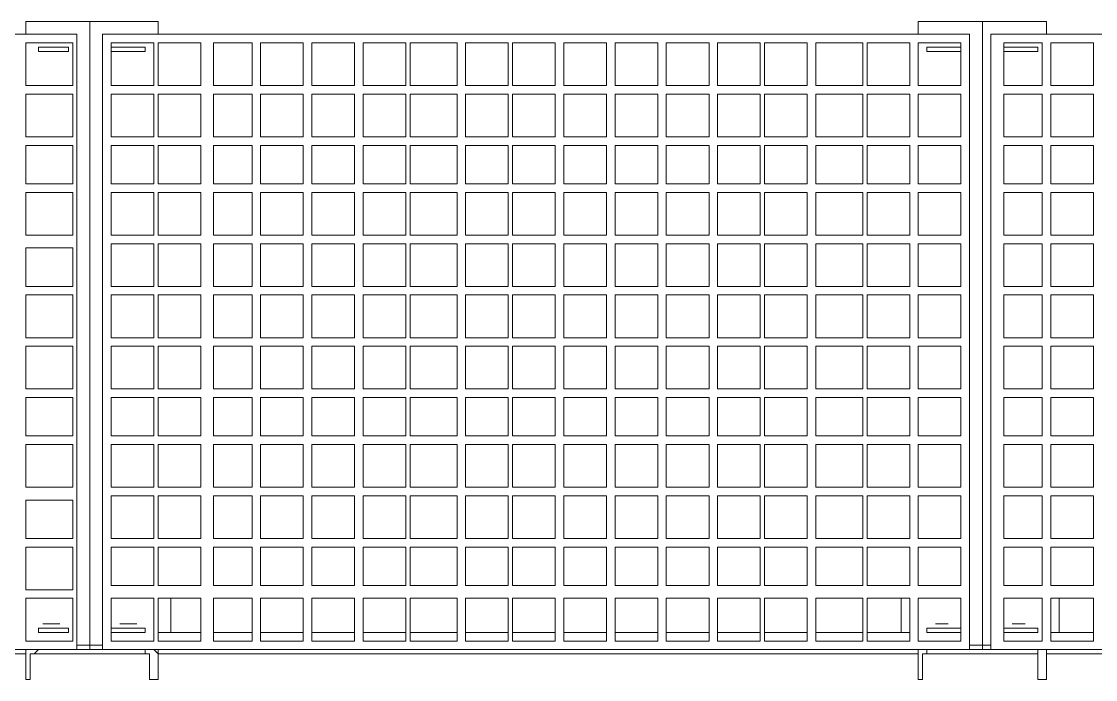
# Model space of a CAD drawing. Header units: metres. Extents: x -13316 to 152404, y -3899 to 30226.
# Drawn here: x 4377.5 to 4458.5, y 1001.9 to 1051.5 of the extents above; entities that cross this region are included whole.
import ezdxf

# ---------------------------------------------------------------- set-up
doc = ezdxf.new("R2010")
doc.units = ezdxf.units.M
doc.header["$LTSCALE"] = 100
doc.header["$MEASUREMENT"] = 0
doc.layers.get('0').update_dxf_attribs({"color": 9, "lineweight": 9})
doc.layers.add('32-ekipman', color=9, linetype='Continuous', lineweight=9)

# ---------------------------------------------------------------- blocks, each defined once
blk = doc.blocks.new('h')
for points in [[(181688.467, -16359.834), (181689.111, -16359.834)], [(181688.467, -16362.089), (181688.467, -16359.834)], [(181689.111, -16361.767), (181689.111, -16359.834)], [(181697.81, -16359.834), (181698.132, -16359.834)], [(181697.81, -16361.767), (181697.81, -16359.834)], [(181698.132, -16362.089), (181698.132, -16359.834)], [(181755.477, -16359.834), (181756.122, -16359.834)], [(181755.477, -16362.089), (181755.477, -16359.834)], [(181756.122, -16361.767), (181756.122, -16359.834)], [(181765.142, -16359.834), (181765.465, -16359.834)], [(181765.142, -16361.767), (181765.142, -16359.834)], [(181765.465, -16362.089), (181765.465, -16359.834)], [(181688.467, -16361.767), (181641.108, -16361.767)], [(181692.655, -16362.089), (181641.108, -16362.089)], [(181688.467, -16361.767), (181688.467, -16362.089)], [(181697.81, -16361.767), (181689.111, -16361.767)], [(181689.111, -16361.767), (181689.111, -16361.767), (181689.111, -16361.767), (181689.111, -16362.089), (181689.433, -16362.089)], [(181693.299, -16362.089), (181689.433, -16362.089)], [(181692.655, -16408.481), (181692.655, -16362.089)], [(181693.299, -16362.089), (181697.487, -16362.089)], [(181693.299, -16409.447), (181693.299, -16362.089)], [(181693.299, -16409.447), (181693.299, -16362.089)], [(181759.666, -16362.089), (181694.266, -16362.089)], [(181694.266, -16362.089), (181694.266, -16408.481)], [(181697.81, -16361.767), (181697.81, -16361.767), (181697.487, -16361.767), (181697.487, -16362.089)], [(181755.477, -16361.767), (181698.132, -16361.767)], [(181698.132, -16361.767), (181698.132, -16362.089)], [(181755.477, -16361.767), (181755.8, -16362.089)], [(181764.82, -16361.767), (181756.122, -16361.767)], [(181756.122, -16361.767), (181756.122, -16361.767), (181756.444, -16361.767), (181756.444, -16362.089), (181756.766, -16362.089)], [(181760.632, -16362.089), (181756.766, -16362.089)], [(181759.666, -16408.481), (181759.666, -16362.089)], [(181760.632, -16362.089), (181764.498, -16362.089)], [(181760.632, -16409.447), (181760.632, -16362.089)], [(181760.632, -16409.447), (181760.632, -16362.089)], [(181823.455, -16362.089), (181761.599, -16362.089)], [(181761.599, -16362.089), (181761.599, -16408.481)], [(181765.142, -16361.767), (181765.142, -16361.767), (181764.82, -16361.767), (181764.498, -16362.089)], [(181818.944, -16361.767), (181765.465, -16361.767)], [(181765.465, -16361.767), (181765.465, -16362.089)], [(181688.145, -16362.733), (181684.923, -16362.733)], [(181684.923, -16362.733), (181684.923, -16365.955)], [(181688.145, -16365.955), (181688.145, -16362.733)], [(181691.688, -16362.733), (181688.789, -16362.733)], [(181688.789, -16362.733), (181688.789, -16365.955)], [(181691.688, -16365.955), (181691.688, -16362.733)], [(181694.266, -16362.411), (181692.655, -16362.411)], [(181698.132, -16362.733), (181694.91, -16362.733)], [(181694.91, -16362.733), (181694.91, -16365.955)], [(181698.132, -16365.955), (181698.132, -16362.733)], [(181701.998, -16362.733), (181698.776, -16362.733)], [(181698.776, -16362.733), (181698.776, -16365.955)], [(181701.998, -16365.955), (181701.998, -16362.733)], [(181705.864, -16362.733), (181702.32, -16362.733)], [(181702.32, -16362.733), (181702.32, -16365.955)], [(181705.864, -16365.955), (181705.864, -16362.733)], [(181709.73, -16362.733), (181706.508, -16362.733)], [(181706.508, -16362.733), (181706.508, -16365.955)], [(181709.73, -16365.955), (181709.73, -16362.733)], [(181713.274, -16362.733), (181710.052, -16362.733)], [(181710.052, -16362.733), (181710.052, -16365.955)], [(181713.274, -16365.955), (181713.274, -16362.733)], [(181717.14, -16362.733), (181713.918, -16362.733)], [(181713.918, -16362.733), (181713.918, -16365.955)], [(181717.14, -16365.955), (181717.14, -16362.733)], [(181721.006, -16362.733), (181717.784, -16362.733)], [(181717.784, -16362.733), (181717.784, -16365.955)], [(181721.006, -16365.955), (181721.006, -16362.733)], [(181724.872, -16362.733), (181721.65, -16362.733)], [(181721.65, -16362.733), (181721.65, -16365.955)], [(181724.872, -16365.955), (181724.872, -16362.733)], [(181728.738, -16362.733), (181725.516, -16362.733)], [(181725.516, -16362.733), (181725.516, -16365.955)], [(181728.738, -16365.955), (181728.738, -16362.733)], [(181732.281, -16362.733), (181729.06, -16362.733)], [(181729.06, -16362.733), (181729.06, -16365.955)], [(181732.281, -16365.955), (181732.281, -16362.733)], [(181736.47, -16362.733), (181732.926, -16362.733)], [(181732.926, -16362.733), (181732.926, -16365.955)], [(181736.47, -16365.955), (181736.47, -16362.733)], [(181740.013, -16362.733), (181736.792, -16362.733)], [(181736.792, -16362.733), (181736.792, -16365.955)], [(181740.013, -16365.955), (181740.013, -16362.733)], [(181743.879, -16362.733), (181740.658, -16362.733)], [(181740.658, -16362.733), (181740.658, -16365.955)], [(181743.879, -16365.955), (181743.879, -16362.733)], [(181747.745, -16362.733), (181744.524, -16362.733)], [(181744.524, -16362.733), (181744.524, -16365.955)], [(181747.745, -16365.955), (181747.745, -16362.733)], [(181751.289, -16362.733), (181748.39, -16362.733)], [(181748.39, -16362.733), (181748.39, -16365.955)], [(181751.289, -16365.955), (181751.289, -16362.733)], [(181755.477, -16362.733), (181752.256, -16362.733)], [(181752.256, -16362.733), (181752.256, -16365.955)], [(181755.477, -16365.955), (181755.477, -16362.733)], [(181759.021, -16362.733), (181755.8, -16362.733)], [(181755.8, -16362.733), (181755.8, -16365.955)], [(181759.021, -16365.955), (181759.021, -16362.733)], [(181761.599, -16362.411), (181759.666, -16362.411)], [(181765.465, -16362.733), (181761.921, -16362.733)], [(181761.921, -16362.733), (181761.921, -16365.955)], [(181765.465, -16365.955), (181765.465, -16362.733)], [(181688.145, -16363.378), (181684.923, -16363.378)], [(181687.5, -16365.955), (181687.5, -16363.378)], [(181691.688, -16363.378), (181689.111, -16363.378)], [(181689.111, -16363.7), (181689.111, -16363.378)], [(181691.688, -16363.7), (181689.111, -16363.7)], [(181691.044, -16363.378), (181690.078, -16363.378)], [(181691.688, -16363.7), (181691.688, -16363.378)], [(181694.91, -16363.378), (181697.487, -16363.378)], [(181694.91, -16363.378), (181694.91, -16363.7)], [(181697.487, -16363.7), (181694.91, -16363.7)], [(181695.877, -16363.378), (181696.843, -16363.378)], [(181697.487, -16363.378), (181697.487, -16363.7)], [(181701.998, -16363.378), (181698.776, -16363.378)], [(181699.42, -16363.378), (181699.42, -16365.955)], [(181705.864, -16363.378), (181702.32, -16363.378)], [(181709.73, -16363.378), (181706.508, -16363.378)], [(181713.274, -16363.378), (181710.052, -16363.378)], [(181717.14, -16363.378), (181713.918, -16363.378)], [(181721.006, -16363.378), (181717.784, -16363.378)], [(181724.872, -16363.378), (181721.65, -16363.378)], [(181728.738, -16363.378), (181725.516, -16363.378)], [(181732.281, -16363.378), (181729.06, -16363.378)], [(181736.47, -16363.378), (181732.926, -16363.378)], [(181740.013, -16363.378), (181736.792, -16363.378)], [(181743.879, -16363.378), (181740.658, -16363.378)], [(181747.745, -16363.378), (181744.524, -16363.378)], [(181751.289, -16363.378), (181748.39, -16363.378)], [(181755.477, -16363.378), (181752.256, -16363.378)], [(181754.511, -16365.955), (181754.511, -16363.378)], [(181759.021, -16363.378), (181756.444, -16363.378)], [(181756.444, -16363.7), (181756.444, -16363.378)], [(181759.021, -16363.7), (181756.444, -16363.7)], [(181758.377, -16363.378), (181757.088, -16363.378)], [(181759.021, -16363.7), (181759.021, -16363.378)], [(181762.243, -16363.378), (181764.498, -16363.378)], [(181762.243, -16363.378), (181762.243, -16363.7)], [(181764.498, -16363.7), (181762.243, -16363.7)], [(181762.887, -16363.378), (181764.176, -16363.378)], [(181764.498, -16363.378), (181764.498, -16363.7)], [(181690.078, -16364.022), (181691.044, -16364.022)], [(181696.843, -16364.022), (181695.877, -16364.022)], [(181757.088, -16364.022), (181758.377, -16364.022)], [(181764.176, -16364.022), (181762.887, -16364.022)], [(181684.923, -16365.955), (181688.145, -16365.955)], [(181688.789, -16365.955), (181691.688, -16365.955)], [(181694.91, -16365.955), (181698.132, -16365.955)], [(181698.776, -16365.955), (181701.998, -16365.955)], [(181702.32, -16365.955), (181705.864, -16365.955)], [(181706.508, -16365.955), (181709.73, -16365.955)], [(181710.052, -16365.955), (181713.274, -16365.955)], [(181713.918, -16365.955), (181717.14, -16365.955)], [(181717.784, -16365.955), (181721.006, -16365.955)], [(181721.65, -16365.955), (181724.872, -16365.955)], [(181725.516, -16365.955), (181728.738, -16365.955)], [(181729.06, -16365.955), (181732.281, -16365.955)], [(181732.926, -16365.955), (181736.47, -16365.955)], [(181736.792, -16365.955), (181740.013, -16365.955)], [(181740.658, -16365.955), (181743.879, -16365.955)], [(181744.524, -16365.955), (181747.745, -16365.955)], [(181748.39, -16365.955), (181751.289, -16365.955)], [(181752.256, -16365.955), (181755.477, -16365.955)], [(181755.8, -16365.955), (181759.021, -16365.955)], [(181761.921, -16365.955), (181765.465, -16365.955)], [(181688.145, -16366.921), (181684.923, -16366.921)], [(181684.923, -16366.921), (181684.923, -16369.821)], [(181688.145, -16366.921), (181687.5, -16366.921)], [(181688.145, -16369.821), (181688.145, -16366.921)], [(181691.688, -16366.921), (181688.789, -16366.921)], [(181688.789, -16366.921), (181688.789, -16369.821)], [(181691.688, -16369.821), (181691.688, -16366.921)], [(181698.132, -16366.921), (181694.91, -16366.921)], [(181694.91, -16366.921), (181694.91, -16369.821)], [(181698.132, -16369.821), (181698.132, -16366.921)], [(181699.42, -16366.921), (181698.776, -16366.921)], [(181701.998, -16366.921), (181698.776, -16366.921)], [(181698.776, -16366.921), (181698.776, -16369.821)], [(181701.998, -16369.821), (181701.998, -16366.921)], [(181705.864, -16366.921), (181702.32, -16366.921)], [(181702.32, -16366.921), (181702.32, -16369.821)], [(181705.864, -16369.821), (181705.864, -16366.921)], [(181709.73, -16366.921), (181706.508, -16366.921)], [(181706.508, -16366.921), (181706.508, -16369.821)], [(181709.73, -16369.821), (181709.73, -16366.921)], [(181713.274, -16366.921), (181710.052, -16366.921)], [(181710.052, -16366.921), (181710.052, -16369.821)], [(181713.274, -16369.821), (181713.274, -16366.921)], [(181717.14, -16366.921), (181713.918, -16366.921)], [(181713.918, -16366.921), (181713.918, -16369.821)], [(181717.14, -16369.821), (181717.14, -16366.921)], [(181721.006, -16366.921), (181717.784, -16366.921)], [(181717.784, -16366.921), (181717.784, -16369.821)], [(181721.006, -16369.821), (181721.006, -16366.921)], [(181724.872, -16366.921), (181721.65, -16366.921)], [(181721.65, -16366.921), (181721.65, -16369.821)], [(181724.872, -16369.821), (181724.872, -16366.921)], [(181728.738, -16366.921), (181725.516, -16366.921)], [(181725.516, -16366.921), (181725.516, -16369.821)], [(181728.738, -16369.821), (181728.738, -16366.921)], [(181732.281, -16366.921), (181729.06, -16366.921)], [(181729.06, -16366.921), (181729.06, -16369.821)], [(181732.281, -16369.821), (181732.281, -16366.921)], [(181736.47, -16366.921), (181732.926, -16366.921)], [(181732.926, -16366.921), (181732.926, -16369.821)], [(181736.47, -16369.821), (181736.47, -16366.921)], [(181740.013, -16366.921), (181736.792, -16366.921)], [(181736.792, -16366.921), (181736.792, -16369.821)], [(181740.013, -16369.821), (181740.013, -16366.921)], [(181743.879, -16366.921), (181740.658, -16366.921)], [(181740.658, -16366.921), (181740.658, -16369.821)], [(181743.879, -16369.821), (181743.879, -16366.921)], [(181747.745, -16366.921), (181744.524, -16366.921)], [(181744.524, -16366.921), (181744.524, -16369.821)], [(181747.745, -16369.821), (181747.745, -16366.921)], [(181751.289, -16366.921), (181748.39, -16366.921)], [(181748.39, -16366.921), (181748.39, -16369.821)], [(181751.289, -16369.821), (181751.289, -16366.921)], [(181755.477, -16366.921), (181752.256, -16366.921)], [(181752.256, -16366.921), (181752.256, -16369.821)], [(181755.477, -16366.921), (181754.511, -16366.921)], [(181755.477, -16369.821), (181755.477, -16366.921)], [(181759.021, -16366.921), (181755.8, -16366.921)], [(181755.8, -16366.921), (181755.8, -16369.821)], [(181759.021, -16369.821), (181759.021, -16366.921)], [(181765.465, -16366.599), (181761.921, -16366.599)], [(181761.921, -16366.599), (181761.921, -16369.821)], [(181765.465, -16369.821), (181765.465, -16366.599)], [(181684.923, -16369.821), (181688.145, -16369.821)], [(181688.789, -16369.821), (181691.688, -16369.821)], [(181694.91, -16369.821), (181698.132, -16369.821)], [(181698.776, -16369.821), (181701.998, -16369.821)], [(181702.32, -16369.821), (181705.864, -16369.821)], [(181706.508, -16369.821), (181709.73, -16369.821)], [(181710.052, -16369.821), (181713.274, -16369.821)], [(181713.918, -16369.821), (181717.14, -16369.821)], [(181717.784, -16369.821), (181721.006, -16369.821)], [(181721.65, -16369.821), (181724.872, -16369.821)], [(181725.516, -16369.821), (181728.738, -16369.821)], [(181729.06, -16369.821), (181732.281, -16369.821)], [(181732.926, -16369.821), (181736.47, -16369.821)], [(181736.792, -16369.821), (181740.013, -16369.821)], [(181740.658, -16369.821), (181743.879, -16369.821)], [(181744.524, -16369.821), (181747.745, -16369.821)], [(181748.39, -16369.821), (181751.289, -16369.821)], [(181752.256, -16369.821), (181755.477, -16369.821)], [(181755.8, -16369.821), (181759.021, -16369.821)], [(181761.921, -16369.821), (181765.465, -16369.821)], [(181688.145, -16370.465), (181684.923, -16370.465)], [(181684.923, -16370.465), (181684.923, -16373.687)], [(181688.145, -16373.687), (181688.145, -16370.465)], [(181691.688, -16370.465), (181688.789, -16370.465)], [(181688.789, -16370.465), (181688.789, -16373.687)], [(181691.688, -16373.687), (181691.688, -16370.465)], [(181698.132, -16370.465), (181694.91, -16370.465)], [(181694.91, -16370.465), (181694.91, -16373.687)], [(181698.132, -16373.687), (181698.132, -16370.465)], [(181701.998, -16370.465), (181698.776, -16370.465)], [(181698.776, -16370.465), (181698.776, -16373.687)], [(181701.998, -16373.687), (181701.998, -16370.465)], [(181705.864, -16370.465), (181702.32, -16370.465)], [(181702.32, -16370.465), (181702.32, -16373.687)], [(181705.864, -16373.687), (181705.864, -16370.465)], [(181709.73, -16370.465), (181706.508, -16370.465)], [(181706.508, -16370.465), (181706.508, -16373.687)], [(181709.73, -16373.687), (181709.73, -16370.465)], [(181713.274, -16370.465), (181710.052, -16370.465)], [(181710.052, -16370.465), (181710.052, -16373.687)], [(181713.274, -16373.687), (181713.274, -16370.465)], [(181717.14, -16370.465), (181713.918, -16370.465)], [(181713.918, -16370.465), (181713.918, -16373.687)], [(181717.14, -16373.687), (181717.14, -16370.465)], [(181721.006, -16370.465), (181717.784, -16370.465)], [(181717.784, -16370.465), (181717.784, -16373.687)], [(181721.006, -16373.687), (181721.006, -16370.465)], [(181724.872, -16370.465), (181721.65, -16370.465)], [(181721.65, -16370.465), (181721.65, -16373.687)], [(181724.872, -16373.687), (181724.872, -16370.465)], [(181728.738, -16370.465), (181725.516, -16370.465)], [(181725.516, -16370.465), (181725.516, -16373.687)], [(181728.738, -16373.687), (181728.738, -16370.465)], [(181732.281, -16370.465), (181729.06, -16370.465)], [(181729.06, -16370.465), (181729.06, -16373.687)], [(181732.281, -16373.687), (181732.281, -16370.465)], [(181736.47, -16370.465), (181732.926, -16370.465)], [(181732.926, -16370.465), (181732.926, -16373.687)], [(181736.47, -16373.687), (181736.47, -16370.465)], [(181740.013, -16370.465), (181736.792, -16370.465)], [(181736.792, -16370.465), (181736.792, -16373.687)], [(181740.013, -16373.687), (181740.013, -16370.465)], [(181743.879, -16370.465), (181740.658, -16370.465)], [(181740.658, -16370.465), (181740.658, -16373.687)], [(181743.879, -16373.687), (181743.879, -16370.465)], [(181747.745, -16370.465), (181744.524, -16370.465)], [(181744.524, -16370.465), (181744.524, -16373.687)], [(181747.745, -16373.687), (181747.745, -16370.465)], [(181751.289, -16370.465), (181748.39, -16370.465)], [(181748.39, -16370.465), (181748.39, -16373.687)], [(181751.289, -16373.687), (181751.289, -16370.465)], [(181755.477, -16370.465), (181752.256, -16370.465)], [(181752.256, -16370.465), (181752.256, -16373.687)], [(181755.477, -16373.687), (181755.477, -16370.465)], [(181759.021, -16370.465), (181755.8, -16370.465)], [(181755.8, -16370.465), (181755.8, -16373.687)], [(181759.021, -16373.687), (181759.021, -16370.465)], [(181765.465, -16370.465), (181761.921, -16370.465)], [(181761.921, -16370.465), (181761.921, -16373.365)], [(181765.465, -16373.365), (181765.465, -16370.465)], [(181761.921, -16373.365), (181765.465, -16373.365)], [(181684.923, -16373.687), (181688.145, -16373.687)], [(181688.789, -16373.687), (181691.688, -16373.687)], [(181694.91, -16373.687), (181698.132, -16373.687)], [(181698.776, -16373.687), (181701.998, -16373.687)], [(181702.32, -16373.687), (181705.864, -16373.687)], [(181706.508, -16373.687), (181709.73, -16373.687)], [(181710.052, -16373.687), (181713.274, -16373.687)], [(181713.918, -16373.687), (181717.14, -16373.687)], [(181717.784, -16373.687), (181721.006, -16373.687)], [(181721.65, -16373.687), (181724.872, -16373.687)], [(181725.516, -16373.687), (181728.738, -16373.687)], [(181729.06, -16373.687), (181732.281, -16373.687)], [(181732.926, -16373.687), (181736.47, -16373.687)], [(181736.792, -16373.687), (181740.013, -16373.687)], [(181740.658, -16373.687), (181743.879, -16373.687)], [(181744.524, -16373.687), (181747.745, -16373.687)], [(181748.39, -16373.687), (181751.289, -16373.687)], [(181752.256, -16373.687), (181755.477, -16373.687)], [(181755.8, -16373.687), (181759.021, -16373.687)], [(181688.145, -16374.331), (181684.923, -16374.331)], [(181684.923, -16374.331), (181684.923, -16377.553)], [(181688.145, -16377.553), (181688.145, -16374.331)], [(181691.688, -16374.331), (181688.789, -16374.331)], [(181688.789, -16374.331), (181688.789, -16377.553)], [(181691.688, -16377.553), (181691.688, -16374.331)], [(181698.132, -16374.331), (181694.91, -16374.331)], [(181694.91, -16374.331), (181694.91, -16377.553)], [(181698.132, -16377.553), (181698.132, -16374.331)], [(181701.998, -16374.331), (181698.776, -16374.331)], [(181698.776, -16374.331), (181698.776, -16377.553)], [(181701.998, -16377.553), (181701.998, -16374.331)], [(181705.864, -16374.331), (181702.32, -16374.331)], [(181702.32, -16374.331), (181702.32, -16377.553)], [(181705.864, -16377.553), (181705.864, -16374.331)], [(181709.73, -16374.331), (181706.508, -16374.331)], [(181706.508, -16374.331), (181706.508, -16377.553)], [(181709.73, -16377.553), (181709.73, -16374.331)], [(181713.274, -16374.331), (181710.052, -16374.331)], [(181710.052, -16374.331), (181710.052, -16377.553)], [(181713.274, -16377.553), (181713.274, -16374.331)], [(181717.14, -16374.331), (181713.918, -16374.331)], [(181713.918, -16374.331), (181713.918, -16377.553)], [(181717.14, -16377.553), (181717.14, -16374.331)], [(181721.006, -16374.331), (181717.784, -16374.331)], [(181717.784, -16374.331), (181717.784, -16377.553)], [(181721.006, -16377.553), (181721.006, -16374.331)], [(181724.872, -16374.331), (181721.65, -16374.331)], [(181721.65, -16374.331), (181721.65, -16377.553)], [(181724.872, -16377.553), (181724.872, -16374.331)], [(181728.738, -16374.331), (181725.516, -16374.331)], [(181725.516, -16374.331), (181725.516, -16377.553)], [(181728.738, -16377.553), (181728.738, -16374.331)], [(181732.281, -16374.331), (181729.06, -16374.331)], [(181729.06, -16374.331), (181729.06, -16377.553)], [(181732.281, -16377.553), (181732.281, -16374.331)], [(181736.47, -16374.331), (181732.926, -16374.331)], [(181732.926, -16374.331), (181732.926, -16377.553)], [(181736.47, -16377.553), (181736.47, -16374.331)], [(181740.013, -16374.331), (181736.792, -16374.331)], [(181736.792, -16374.331), (181736.792, -16377.553)], [(181740.013, -16377.553), (181740.013, -16374.331)], [(181743.879, -16374.331), (181740.658, -16374.331)], [(181740.658, -16374.331), (181740.658, -16377.553)], [(181743.879, -16377.553), (181743.879, -16374.331)], [(181747.745, -16374.331), (181744.524, -16374.331)], [(181744.524, -16374.331), (181744.524, -16377.553)], [(181747.745, -16377.553), (181747.745, -16374.331)], [(181751.289, -16374.331), (181748.39, -16374.331)], [(181748.39, -16374.331), (181748.39, -16377.553)], [(181751.289, -16377.553), (181751.289, -16374.331)], [(181755.477, -16374.331), (181752.256, -16374.331)], [(181752.256, -16374.331), (181752.256, -16377.553)], [(181755.477, -16377.553), (181755.477, -16374.331)], [(181759.021, -16374.331), (181755.8, -16374.331)], [(181755.8, -16374.331), (181755.8, -16377.553)], [(181759.021, -16377.553), (181759.021, -16374.331)], [(181765.465, -16374.331), (181761.921, -16374.331)], [(181761.921, -16374.331), (181761.921, -16377.553)], [(181765.465, -16377.553), (181765.465, -16374.331)], [(181684.923, -16377.553), (181688.145, -16377.553)], [(181688.789, -16377.553), (181691.688, -16377.553)], [(181694.91, -16377.553), (181698.132, -16377.553)], [(181698.776, -16377.553), (181701.998, -16377.553)], [(181702.32, -16377.553), (181705.864, -16377.553)], [(181706.508, -16377.553), (181709.73, -16377.553)], [(181710.052, -16377.553), (181713.274, -16377.553)], [(181713.918, -16377.553), (181717.14, -16377.553)], [(181717.784, -16377.553), (181721.006, -16377.553)], [(181721.65, -16377.553), (181724.872, -16377.553)], [(181725.516, -16377.553), (181728.738, -16377.553)], [(181729.06, -16377.553), (181732.281, -16377.553)], [(181732.926, -16377.553), (181736.47, -16377.553)], [(181736.792, -16377.553), (181740.013, -16377.553)], [(181740.658, -16377.553), (181743.879, -16377.553)], [(181744.524, -16377.553), (181747.745, -16377.553)], [(181748.39, -16377.553), (181751.289, -16377.553)], [(181752.256, -16377.553), (181755.477, -16377.553)], [(181755.8, -16377.553), (181759.021, -16377.553)], [(181761.921, -16377.553), (181765.465, -16377.553)], [(181688.145, -16378.197), (181684.923, -16378.197)], [(181684.923, -16378.197), (181684.923, -16381.097)], [(181688.145, -16381.097), (181688.145, -16378.197)], [(181691.688, -16378.197), (181688.789, -16378.197)], [(181688.789, -16378.197), (181688.789, -16381.097)], [(181691.688, -16381.097), (181691.688, -16378.197)], [(181698.132, -16378.197), (181694.91, -16378.197)], [(181694.91, -16378.197), (181694.91, -16381.097)], [(181698.132, -16381.097), (181698.132, -16378.197)], [(181701.998, -16378.197), (181698.776, -16378.197)], [(181698.776, -16378.197), (181698.776, -16381.097)], [(181701.998, -16381.097), (181701.998, -16378.197)], [(181705.864, -16378.197), (181702.32, -16378.197)], [(181702.32, -16378.197), (181702.32, -16381.097)], [(181705.864, -16381.097), (181705.864, -16378.197)], [(181709.73, -16378.197), (181706.508, -16378.197)], [(181706.508, -16378.197), (181706.508, -16381.097)], [(181709.73, -16381.097), (181709.73, -16378.197)], [(181713.274, -16378.197), (181710.052, -16378.197)], [(181710.052, -16378.197), (181710.052, -16381.097)], [(181713.274, -16381.097), (181713.274, -16378.197)], [(181717.14, -16378.197), (181713.918, -16378.197)], [(181713.918, -16378.197), (181713.918, -16381.097)], [(181717.14, -16381.097), (181717.14, -16378.197)], [(181721.006, -16378.197), (181717.784, -16378.197)], [(181717.784, -16378.197), (181717.784, -16381.097)], [(181721.006, -16381.097), (181721.006, -16378.197)], [(181724.872, -16378.197), (181721.65, -16378.197)], [(181721.65, -16378.197), (181721.65, -16381.097)], [(181724.872, -16381.097), (181724.872, -16378.197)], [(181728.738, -16378.197), (181725.516, -16378.197)], [(181725.516, -16378.197), (181725.516, -16381.097)], [(181728.738, -16381.097), (181728.738, -16378.197)], [(181732.281, -16378.197), (181729.06, -16378.197)], [(181729.06, -16378.197), (181729.06, -16381.097)], [(181732.281, -16381.097), (181732.281, -16378.197)], [(181736.47, -16378.197), (181732.926, -16378.197)], [(181732.926, -16378.197), (181732.926, -16381.097)], [(181736.47, -16381.097), (181736.47, -16378.197)], [(181740.013, -16378.197), (181736.792, -16378.197)], [(181736.792, -16378.197), (181736.792, -16381.097)], [(181740.013, -16381.097), (181740.013, -16378.197)], [(181743.879, -16378.197), (181740.658, -16378.197)], [(181740.658, -16378.197), (181740.658, -16381.097)], [(181743.879, -16381.097), (181743.879, -16378.197)], [(181747.745, -16378.197), (181744.524, -16378.197)], [(181744.524, -16378.197), (181744.524, -16381.097)], [(181747.745, -16381.097), (181747.745, -16378.197)], [(181751.289, -16378.197), (181748.39, -16378.197)], [(181748.39, -16378.197), (181748.39, -16381.097)], [(181751.289, -16381.097), (181751.289, -16378.197)], [(181755.477, -16378.197), (181752.256, -16378.197)], [(181752.256, -16378.197), (181752.256, -16381.097)], [(181755.477, -16381.097), (181755.477, -16378.197)], [(181759.021, -16378.197), (181755.8, -16378.197)], [(181755.8, -16378.197), (181755.8, -16381.097)], [(181759.021, -16381.097), (181759.021, -16378.197)], [(181765.465, -16378.197), (181761.921, -16378.197)], [(181761.921, -16378.197), (181761.921, -16381.097)], [(181765.465, -16381.097), (181765.465, -16378.197)], [(181684.923, -16381.097), (181688.145, -16381.097)], [(181688.789, -16381.097), (181691.688, -16381.097)], [(181694.91, -16381.097), (181698.132, -16381.097)], [(181698.776, -16381.097), (181701.998, -16381.097)], [(181702.32, -16381.097), (181705.864, -16381.097)], [(181706.508, -16381.097), (181709.73, -16381.097)], [(181710.052, -16381.097), (181713.274, -16381.097)], [(181713.918, -16381.097), (181717.14, -16381.097)], [(181717.784, -16381.097), (181721.006, -16381.097)], [(181721.65, -16381.097), (181724.872, -16381.097)], [(181725.516, -16381.097), (181728.738, -16381.097)], [(181729.06, -16381.097), (181732.281, -16381.097)], [(181732.926, -16381.097), (181736.47, -16381.097)], [(181736.792, -16381.097), (181740.013, -16381.097)], [(181740.658, -16381.097), (181743.879, -16381.097)], [(181744.524, -16381.097), (181747.745, -16381.097)], [(181748.39, -16381.097), (181751.289, -16381.097)], [(181752.256, -16381.097), (181755.477, -16381.097)], [(181755.8, -16381.097), (181759.021, -16381.097)], [(181761.921, -16381.097), (181765.465, -16381.097)], [(181688.145, -16381.741), (181684.923, -16381.741)], [(181684.923, -16381.741), (181684.923, -16384.963)], [(181688.145, -16384.963), (181688.145, -16381.741)], [(181691.688, -16381.741), (181688.789, -16381.741)], [(181688.789, -16381.741), (181688.789, -16384.963)], [(181691.688, -16384.963), (181691.688, -16381.741)], [(181698.132, -16381.741), (181694.91, -16381.741)], [(181694.91, -16381.741), (181694.91, -16384.963)], [(181698.132, -16384.963), (181698.132, -16381.741)], [(181701.998, -16381.741), (181698.776, -16381.741)], [(181698.776, -16381.741), (181698.776, -16384.963)], [(181701.998, -16384.963), (181701.998, -16381.741)], [(181705.864, -16381.741), (181702.32, -16381.741)], [(181702.32, -16381.741), (181702.32, -16384.963)], [(181705.864, -16384.963), (181705.864, -16381.741)], [(181709.73, -16381.741), (181706.508, -16381.741)], [(181706.508, -16381.741), (181706.508, -16384.963)], [(181709.73, -16384.963), (181709.73, -16381.741)], [(181713.274, -16381.741), (181710.052, -16381.741)], [(181710.052, -16381.741), (181710.052, -16384.963)], [(181713.274, -16384.963), (181713.274, -16381.741)], [(181717.14, -16381.741), (181713.918, -16381.741)], [(181713.918, -16381.741), (181713.918, -16384.963)], [(181717.14, -16384.963), (181717.14, -16381.741)], [(181721.006, -16381.741), (181717.784, -16381.741)], [(181717.784, -16381.741), (181717.784, -16384.963)], [(181721.006, -16384.963), (181721.006, -16381.741)], [(181724.872, -16381.741), (181721.65, -16381.741)], [(181721.65, -16381.741), (181721.65, -16384.963)], [(181724.872, -16384.963), (181724.872, -16381.741)], [(181728.738, -16381.741), (181725.516, -16381.741)], [(181725.516, -16381.741), (181725.516, -16384.963)], [(181728.738, -16384.963), (181728.738, -16381.741)], [(181732.281, -16381.741), (181729.06, -16381.741)], [(181729.06, -16381.741), (181729.06, -16384.963)], [(181732.281, -16384.963), (181732.281, -16381.741)], [(181736.47, -16381.741), (181732.926, -16381.741)], [(181732.926, -16381.741), (181732.926, -16384.963)], [(181736.47, -16384.963), (181736.47, -16381.741)], [(181740.013, -16381.741), (181736.792, -16381.741)], [(181736.792, -16381.741), (181736.792, -16384.963)], [(181740.013, -16384.963), (181740.013, -16381.741)], [(181743.879, -16381.741), (181740.658, -16381.741)], [(181740.658, -16381.741), (181740.658, -16384.963)], [(181743.879, -16384.963), (181743.879, -16381.741)], [(181747.745, -16381.741), (181744.524, -16381.741)], [(181744.524, -16381.741), (181744.524, -16384.963)], [(181747.745, -16384.963), (181747.745, -16381.741)], [(181751.289, -16381.741), (181748.39, -16381.741)], [(181748.39, -16381.741), (181748.39, -16384.963)], [(181751.289, -16384.963), (181751.289, -16381.741)], [(181755.477, -16381.741), (181752.256, -16381.741)], [(181752.256, -16381.741), (181752.256, -16384.963)], [(181755.477, -16384.963), (181755.477, -16381.741)], [(181759.021, -16381.741), (181755.8, -16381.741)], [(181755.8, -16381.741), (181755.8, -16384.963)], [(181759.021, -16384.963), (181759.021, -16381.741)], [(181765.465, -16381.741), (181761.921, -16381.741)], [(181761.921, -16381.741), (181761.921, -16384.963)], [(181765.465, -16384.963), (181765.465, -16381.741)], [(181684.923, -16384.963), (181688.145, -16384.963)], [(181688.145, -16385.607), (181684.923, -16385.607)], [(181684.923, -16385.607), (181684.923, -16388.829)], [(181688.145, -16388.829), (181688.145, -16385.607)], [(181688.789, -16384.963), (181691.688, -16384.963)], [(181691.688, -16385.607), (181688.789, -16385.607)], [(181688.789, -16385.607), (181688.789, -16388.829)], [(181691.688, -16388.829), (181691.688, -16385.607)], [(181694.91, -16384.963), (181698.132, -16384.963)], [(181698.132, -16385.607), (181694.91, -16385.607)], [(181694.91, -16385.607), (181694.91, -16388.829)], [(181698.132, -16388.829), (181698.132, -16385.607)], [(181698.776, -16384.963), (181701.998, -16384.963)], [(181701.998, -16385.607), (181698.776, -16385.607)], [(181698.776, -16385.607), (181698.776, -16388.829)], [(181701.998, -16388.829), (181701.998, -16385.607)], [(181702.32, -16384.963), (181705.864, -16384.963)], [(181705.864, -16385.607), (181702.32, -16385.607)], [(181702.32, -16385.607), (181702.32, -16388.829)], [(181705.864, -16388.829), (181705.864, -16385.607)], [(181706.508, -16384.963), (181709.73, -16384.963)], [(181709.73, -16385.607), (181706.508, -16385.607)], [(181706.508, -16385.607), (181706.508, -16388.829)], [(181709.73, -16388.829), (181709.73, -16385.607)], [(181710.052, -16384.963), (181713.274, -16384.963)], [(181713.274, -16385.607), (181710.052, -16385.607)], [(181710.052, -16385.607), (181710.052, -16388.829)], [(181713.274, -16388.829), (181713.274, -16385.607)], [(181713.918, -16384.963), (181717.14, -16384.963)], [(181717.14, -16385.607), (181713.918, -16385.607)], [(181713.918, -16385.607), (181713.918, -16388.829)], [(181717.14, -16388.829), (181717.14, -16385.607)], [(181717.784, -16384.963), (181721.006, -16384.963)], [(181721.006, -16385.607), (181717.784, -16385.607)], [(181717.784, -16385.607), (181717.784, -16388.829)], [(181721.006, -16388.829), (181721.006, -16385.607)], [(181721.65, -16384.963), (181724.872, -16384.963)], [(181724.872, -16385.607), (181721.65, -16385.607)], [(181721.65, -16385.607), (181721.65, -16388.829)], [(181724.872, -16388.829), (181724.872, -16385.607)], [(181725.516, -16384.963), (181728.738, -16384.963)], [(181728.738, -16385.607), (181725.516, -16385.607)], [(181725.516, -16385.607), (181725.516, -16388.829)], [(181728.738, -16388.829), (181728.738, -16385.607)], [(181729.06, -16384.963), (181732.281, -16384.963)], [(181732.281, -16385.607), (181729.06, -16385.607)], [(181729.06, -16385.607), (181729.06, -16388.829)], [(181732.281, -16388.829), (181732.281, -16385.607)], [(181732.926, -16384.963), (181736.47, -16384.963)], [(181736.47, -16385.607), (181732.926, -16385.607)], [(181732.926, -16385.607), (181732.926, -16388.829)], [(181736.47, -16388.829), (181736.47, -16385.607)], [(181736.792, -16384.963), (181740.013, -16384.963)], [(181740.013, -16385.607), (181736.792, -16385.607)], [(181736.792, -16385.607), (181736.792, -16388.829)], [(181740.013, -16388.829), (181740.013, -16385.607)], [(181740.658, -16384.963), (181743.879, -16384.963)], [(181743.879, -16385.607), (181740.658, -16385.607)], [(181740.658, -16385.607), (181740.658, -16388.829)], [(181743.879, -16388.829), (181743.879, -16385.607)], [(181744.524, -16384.963), (181747.745, -16384.963)], [(181747.745, -16385.607), (181744.524, -16385.607)], [(181744.524, -16385.607), (181744.524, -16388.829)], [(181747.745, -16388.829), (181747.745, -16385.607)], [(181748.39, -16384.963), (181751.289, -16384.963)], [(181751.289, -16385.607), (181748.39, -16385.607)], [(181748.39, -16385.607), (181748.39, -16388.829)], [(181751.289, -16388.829), (181751.289, -16385.607)], [(181752.256, -16384.963), (181755.477, -16384.963)], [(181755.477, -16385.607), (181752.256, -16385.607)], [(181752.256, -16385.607), (181752.256, -16388.829)], [(181755.477, -16388.829), (181755.477, -16385.607)], [(181755.8, -16384.963), (181759.021, -16384.963)], [(181759.021, -16385.607), (181755.8, -16385.607)], [(181755.8, -16385.607), (181755.8, -16388.829)], [(181759.021, -16388.829), (181759.021, -16385.607)], [(181761.921, -16384.963), (181765.465, -16384.963)], [(181765.465, -16385.607), (181761.921, -16385.607)], [(181761.921, -16385.607), (181761.921, -16388.829)], [(181765.465, -16388.829), (181765.465, -16385.607)], [(181684.923, -16388.829), (181688.145, -16388.829)], [(181688.789, -16388.829), (181691.688, -16388.829)], [(181694.91, -16388.829), (181698.132, -16388.829)], [(181698.776, -16388.829), (181701.998, -16388.829)], [(181702.32, -16388.829), (181705.864, -16388.829)], [(181706.508, -16388.829), (181709.73, -16388.829)], [(181710.052, -16388.829), (181713.274, -16388.829)], [(181713.918, -16388.829), (181717.14, -16388.829)], [(181717.784, -16388.829), (181721.006, -16388.829)], [(181721.65, -16388.829), (181724.872, -16388.829)], [(181725.516, -16388.829), (181728.738, -16388.829)], [(181729.06, -16388.829), (181732.281, -16388.829)], [(181732.926, -16388.829), (181736.47, -16388.829)], [(181736.792, -16388.829), (181740.013, -16388.829)], [(181740.658, -16388.829), (181743.879, -16388.829)], [(181744.524, -16388.829), (181747.745, -16388.829)], [(181748.39, -16388.829), (181751.289, -16388.829)], [(181752.256, -16388.829), (181755.477, -16388.829)], [(181755.8, -16388.829), (181759.021, -16388.829)], [(181761.921, -16388.829), (181765.465, -16388.829)], [(181688.145, -16389.473), (181684.923, -16389.473)], [(181684.923, -16389.473), (181684.923, -16392.695)], [(181688.145, -16392.695), (181688.145, -16389.473)], [(181691.688, -16389.473), (181688.789, -16389.473)], [(181688.789, -16389.473), (181688.789, -16392.695)], [(181691.688, -16392.695), (181691.688, -16389.473)], [(181698.132, -16389.473), (181694.91, -16389.473)], [(181694.91, -16389.473), (181694.91, -16392.695)], [(181698.132, -16392.695), (181698.132, -16389.473)], [(181701.998, -16389.473), (181698.776, -16389.473)], [(181698.776, -16389.473), (181698.776, -16392.695)], [(181701.998, -16392.695), (181701.998, -16389.473)], [(181705.864, -16389.473), (181702.32, -16389.473)], [(181702.32, -16389.473), (181702.32, -16392.695)], [(181705.864, -16392.695), (181705.864, -16389.473)], [(181709.73, -16389.473), (181706.508, -16389.473)], [(181706.508, -16389.473), (181706.508, -16392.695)], [(181709.73, -16392.695), (181709.73, -16389.473)], [(181713.274, -16389.473), (181710.052, -16389.473)], [(181710.052, -16389.473), (181710.052, -16392.695)], [(181713.274, -16392.695), (181713.274, -16389.473)], [(181717.14, -16389.473), (181713.918, -16389.473)], [(181713.918, -16389.473), (181713.918, -16392.695)], [(181717.14, -16392.695), (181717.14, -16389.473)], [(181721.006, -16389.473), (181717.784, -16389.473)], [(181717.784, -16389.473), (181717.784, -16392.695)], [(181721.006, -16392.695), (181721.006, -16389.473)], [(181724.872, -16389.473), (181721.65, -16389.473)], [(181721.65, -16389.473), (181721.65, -16392.695)], [(181724.872, -16392.695), (181724.872, -16389.473)], [(181728.738, -16389.473), (181725.516, -16389.473)], [(181725.516, -16389.473), (181725.516, -16392.695)], [(181728.738, -16392.695), (181728.738, -16389.473)], [(181732.281, -16389.473), (181729.06, -16389.473)], [(181729.06, -16389.473), (181729.06, -16392.695)], [(181732.281, -16392.695), (181732.281, -16389.473)], [(181736.47, -16389.473), (181732.926, -16389.473)], [(181732.926, -16389.473), (181732.926, -16392.695)], [(181736.47, -16392.695), (181736.47, -16389.473)], [(181740.013, -16389.473), (181736.792, -16389.473)], [(181736.792, -16389.473), (181736.792, -16392.695)], [(181740.013, -16392.695), (181740.013, -16389.473)], [(181743.879, -16389.473), (181740.658, -16389.473)], [(181740.658, -16389.473), (181740.658, -16392.695)], [(181743.879, -16392.695), (181743.879, -16389.473)], [(181747.745, -16389.473), (181744.524, -16389.473)], [(181744.524, -16389.473), (181744.524, -16392.695)], [(181747.745, -16392.695), (181747.745, -16389.473)], [(181751.289, -16389.473), (181748.39, -16389.473)], [(181748.39, -16389.473), (181748.39, -16392.695)], [(181751.289, -16392.695), (181751.289, -16389.473)], [(181755.477, -16389.473), (181752.256, -16389.473)], [(181752.256, -16389.473), (181752.256, -16392.695)], [(181755.477, -16392.695), (181755.477, -16389.473)], [(181759.021, -16389.473), (181755.8, -16389.473)], [(181755.8, -16389.473), (181755.8, -16392.695)], [(181759.021, -16392.695), (181759.021, -16389.473)], [(181765.465, -16389.473), (181761.921, -16389.473)], [(181761.921, -16389.473), (181761.921, -16392.373)], [(181765.465, -16392.373), (181765.465, -16389.473)], [(181684.923, -16392.695), (181688.145, -16392.695)], [(181688.789, -16392.695), (181691.688, -16392.695)], [(181694.91, -16392.695), (181698.132, -16392.695)], [(181698.776, -16392.695), (181701.998, -16392.695)], [(181702.32, -16392.695), (181705.864, -16392.695)], [(181706.508, -16392.695), (181709.73, -16392.695)], [(181710.052, -16392.695), (181713.274, -16392.695)], [(181713.918, -16392.695), (181717.14, -16392.695)], [(181717.784, -16392.695), (181721.006, -16392.695)], [(181721.65, -16392.695), (181724.872, -16392.695)], [(181725.516, -16392.695), (181728.738, -16392.695)], [(181729.06, -16392.695), (181732.281, -16392.695)], [(181732.926, -16392.695), (181736.47, -16392.695)], [(181736.792, -16392.695), (181740.013, -16392.695)], [(181740.658, -16392.695), (181743.879, -16392.695)], [(181744.524, -16392.695), (181747.745, -16392.695)], [(181748.39, -16392.695), (181751.289, -16392.695)], [(181752.256, -16392.695), (181755.477, -16392.695)], [(181755.8, -16392.695), (181759.021, -16392.695)], [(181761.921, -16392.373), (181765.465, -16392.373)], [(181688.145, -16393.339), (181684.923, -16393.339)], [(181684.923, -16393.339), (181684.923, -16396.561)], [(181688.145, -16396.561), (181688.145, -16393.339)], [(181691.688, -16393.339), (181688.789, -16393.339)], [(181688.789, -16393.339), (181688.789, -16396.561)], [(181691.688, -16396.561), (181691.688, -16393.339)], [(181698.132, -16393.339), (181694.91, -16393.339)], [(181694.91, -16393.339), (181694.91, -16396.561)], [(181698.132, -16396.561), (181698.132, -16393.339)], [(181701.998, -16393.339), (181698.776, -16393.339)], [(181698.776, -16393.339), (181698.776, -16396.561)], [(181701.998, -16396.561), (181701.998, -16393.339)], [(181705.864, -16393.339), (181702.32, -16393.339)], [(181702.32, -16393.339), (181702.32, -16396.561)], [(181705.864, -16396.561), (181705.864, -16393.339)], [(181709.73, -16393.339), (181706.508, -16393.339)], [(181706.508, -16393.339), (181706.508, -16396.561)], [(181709.73, -16396.561), (181709.73, -16393.339)], [(181713.274, -16393.339), (181710.052, -16393.339)], [(181710.052, -16393.339), (181710.052, -16396.561)], [(181713.274, -16396.561), (181713.274, -16393.339)], [(181717.14, -16393.339), (181713.918, -16393.339)], [(181713.918, -16393.339), (181713.918, -16396.561)], [(181717.14, -16396.561), (181717.14, -16393.339)], [(181721.006, -16393.339), (181717.784, -16393.339)], [(181717.784, -16393.339), (181717.784, -16396.561)], [(181721.006, -16396.561), (181721.006, -16393.339)], [(181724.872, -16393.339), (181721.65, -16393.339)], [(181721.65, -16393.339), (181721.65, -16396.561)], [(181724.872, -16396.561), (181724.872, -16393.339)], [(181728.738, -16393.339), (181725.516, -16393.339)], [(181725.516, -16393.339), (181725.516, -16396.561)], [(181728.738, -16396.561), (181728.738, -16393.339)], [(181732.281, -16393.339), (181729.06, -16393.339)], [(181729.06, -16393.339), (181729.06, -16396.561)], [(181732.281, -16396.561), (181732.281, -16393.339)], [(181736.47, -16393.339), (181732.926, -16393.339)], [(181732.926, -16393.339), (181732.926, -16396.561)], [(181736.47, -16396.561), (181736.47, -16393.339)], [(181740.013, -16393.339), (181736.792, -16393.339)], [(181736.792, -16393.339), (181736.792, -16396.561)], [(181740.013, -16396.561), (181740.013, -16393.339)], [(181743.879, -16393.339), (181740.658, -16393.339)], [(181740.658, -16393.339), (181740.658, -16396.561)], [(181743.879, -16396.561), (181743.879, -16393.339)], [(181747.745, -16393.339), (181744.524, -16393.339)], [(181744.524, -16393.339), (181744.524, -16396.561)], [(181747.745, -16396.561), (181747.745, -16393.339)], [(181751.289, -16393.339), (181748.39, -16393.339)], [(181748.39, -16393.339), (181748.39, -16396.561)], [(181751.289, -16396.561), (181751.289, -16393.339)], [(181755.477, -16393.339), (181752.256, -16393.339)], [(181752.256, -16393.339), (181752.256, -16396.561)], [(181755.477, -16396.561), (181755.477, -16393.339)], [(181759.021, -16393.339), (181755.8, -16393.339)], [(181755.8, -16393.339), (181755.8, -16396.561)], [(181759.021, -16396.561), (181759.021, -16393.339)], [(181765.465, -16393.339), (181761.921, -16393.339)], [(181761.921, -16393.339), (181761.921, -16396.561)], [(181765.465, -16396.561), (181765.465, -16393.339)], [(181684.923, -16396.561), (181688.145, -16396.561)], [(181688.789, -16396.561), (181691.688, -16396.561)], [(181694.91, -16396.561), (181698.132, -16396.561)], [(181698.776, -16396.561), (181701.998, -16396.561)], [(181702.32, -16396.561), (181705.864, -16396.561)], [(181706.508, -16396.561), (181709.73, -16396.561)], [(181710.052, -16396.561), (181713.274, -16396.561)], [(181713.918, -16396.561), (181717.14, -16396.561)], [(181717.784, -16396.561), (181721.006, -16396.561)], [(181721.65, -16396.561), (181724.872, -16396.561)], [(181725.516, -16396.561), (181728.738, -16396.561)], [(181729.06, -16396.561), (181732.281, -16396.561)], [(181732.926, -16396.561), (181736.47, -16396.561)], [(181736.792, -16396.561), (181740.013, -16396.561)], [(181740.658, -16396.561), (181743.879, -16396.561)], [(181744.524, -16396.561), (181747.745, -16396.561)], [(181748.39, -16396.561), (181751.289, -16396.561)], [(181752.256, -16396.561), (181755.477, -16396.561)], [(181755.8, -16396.561), (181759.021, -16396.561)], [(181761.921, -16396.561), (181765.465, -16396.561)], [(181688.145, -16397.205), (181684.923, -16397.205)], [(181684.923, -16397.205), (181684.923, -16400.105)], [(181688.145, -16400.105), (181688.145, -16397.205)], [(181691.688, -16397.205), (181688.789, -16397.205)], [(181688.789, -16397.205), (181688.789, -16400.105)], [(181691.688, -16400.105), (181691.688, -16397.205)], [(181698.132, -16397.205), (181694.91, -16397.205)], [(181694.91, -16397.205), (181694.91, -16400.105)], [(181698.132, -16400.105), (181698.132, -16397.205)], [(181701.998, -16397.205), (181698.776, -16397.205)], [(181698.776, -16397.205), (181698.776, -16400.105)], [(181701.998, -16400.105), (181701.998, -16397.205)], [(181705.864, -16397.205), (181702.32, -16397.205)], [(181702.32, -16397.205), (181702.32, -16400.105)], [(181705.864, -16400.105), (181705.864, -16397.205)], [(181709.73, -16397.205), (181706.508, -16397.205)], [(181706.508, -16397.205), (181706.508, -16400.105)], [(181709.73, -16400.105), (181709.73, -16397.205)], [(181713.274, -16397.205), (181710.052, -16397.205)], [(181710.052, -16397.205), (181710.052, -16400.105)], [(181713.274, -16400.105), (181713.274, -16397.205)], [(181717.14, -16397.205), (181713.918, -16397.205)], [(181713.918, -16397.205), (181713.918, -16400.105)], [(181717.14, -16400.105), (181717.14, -16397.205)], [(181721.006, -16397.205), (181717.784, -16397.205)], [(181717.784, -16397.205), (181717.784, -16400.105)], [(181721.006, -16400.105), (181721.006, -16397.205)], [(181724.872, -16397.205), (181721.65, -16397.205)], [(181721.65, -16397.205), (181721.65, -16400.105)], [(181724.872, -16400.105), (181724.872, -16397.205)], [(181728.738, -16397.205), (181725.516, -16397.205)], [(181725.516, -16397.205), (181725.516, -16400.105)], [(181728.738, -16400.105), (181728.738, -16397.205)], [(181732.281, -16397.205), (181729.06, -16397.205)], [(181729.06, -16397.205), (181729.06, -16400.105)], [(181732.281, -16400.105), (181732.281, -16397.205)], [(181736.47, -16397.205), (181732.926, -16397.205)], [(181732.926, -16397.205), (181732.926, -16400.105)], [(181736.47, -16400.105), (181736.47, -16397.205)], [(181740.013, -16397.205), (181736.792, -16397.205)], [(181736.792, -16397.205), (181736.792, -16400.105)], [(181740.013, -16400.105), (181740.013, -16397.205)], [(181743.879, -16397.205), (181740.658, -16397.205)], [(181740.658, -16397.205), (181740.658, -16400.105)], [(181743.879, -16400.105), (181743.879, -16397.205)], [(181747.745, -16397.205), (181744.524, -16397.205)], [(181744.524, -16397.205), (181744.524, -16400.105)], [(181747.745, -16400.105), (181747.745, -16397.205)], [(181751.289, -16397.205), (181748.39, -16397.205)], [(181748.39, -16397.205), (181748.39, -16400.105)], [(181751.289, -16400.105), (181751.289, -16397.205)], [(181755.477, -16397.205), (181752.256, -16397.205)], [(181752.256, -16397.205), (181752.256, -16400.105)], [(181755.477, -16400.105), (181755.477, -16397.205)], [(181759.021, -16397.205), (181755.8, -16397.205)], [(181755.8, -16397.205), (181755.8, -16400.105)], [(181759.021, -16400.105), (181759.021, -16397.205)], [(181765.465, -16397.205), (181761.921, -16397.205)], [(181761.921, -16397.205), (181761.921, -16400.105)], [(181765.465, -16400.105), (181765.465, -16397.205)], [(181684.923, -16400.105), (181688.145, -16400.105)], [(181688.789, -16400.105), (181691.688, -16400.105)], [(181694.91, -16400.105), (181698.132, -16400.105)], [(181698.776, -16400.105), (181701.998, -16400.105)], [(181702.32, -16400.105), (181705.864, -16400.105)], [(181706.508, -16400.105), (181709.73, -16400.105)], [(181710.052, -16400.105), (181713.274, -16400.105)], [(181713.918, -16400.105), (181717.14, -16400.105)], [(181717.784, -16400.105), (181721.006, -16400.105)], [(181721.65, -16400.105), (181724.872, -16400.105)], [(181725.516, -16400.105), (181728.738, -16400.105)], [(181729.06, -16400.105), (181732.281, -16400.105)], [(181732.926, -16400.105), (181736.47, -16400.105)], [(181736.792, -16400.105), (181740.013, -16400.105)], [(181740.658, -16400.105), (181743.879, -16400.105)], [(181744.524, -16400.105), (181747.745, -16400.105)], [(181748.39, -16400.105), (181751.289, -16400.105)], [(181752.256, -16400.105), (181755.477, -16400.105)], [(181755.8, -16400.105), (181759.021, -16400.105)], [(181761.921, -16400.105), (181765.465, -16400.105)], [(181688.145, -16400.749), (181684.923, -16400.749)], [(181684.923, -16400.749), (181684.923, -16403.971)], [(181688.145, -16403.971), (181688.145, -16400.749)], [(181691.688, -16400.749), (181688.789, -16400.749)], [(181688.789, -16400.749), (181688.789, -16403.971)], [(181691.688, -16403.971), (181691.688, -16400.749)], [(181698.132, -16400.749), (181694.91, -16400.749)], [(181694.91, -16400.749), (181694.91, -16403.971)], [(181698.132, -16403.971), (181698.132, -16400.749)], [(181701.998, -16400.749), (181698.776, -16400.749)], [(181698.776, -16400.749), (181698.776, -16403.971)], [(181701.998, -16403.971), (181701.998, -16400.749)], [(181705.864, -16400.749), (181702.32, -16400.749)], [(181702.32, -16400.749), (181702.32, -16403.971)], [(181705.864, -16403.971), (181705.864, -16400.749)], [(181709.73, -16400.749), (181706.508, -16400.749)], [(181706.508, -16400.749), (181706.508, -16403.971)], [(181709.73, -16403.971), (181709.73, -16400.749)], [(181713.274, -16400.749), (181710.052, -16400.749)], [(181710.052, -16400.749), (181710.052, -16403.971)], [(181713.274, -16403.971), (181713.274, -16400.749)], [(181717.14, -16400.749), (181713.918, -16400.749)], [(181713.918, -16400.749), (181713.918, -16403.971)], [(181717.14, -16403.971), (181717.14, -16400.749)], [(181721.006, -16400.749), (181717.784, -16400.749)], [(181717.784, -16400.749), (181717.784, -16403.971)], [(181721.006, -16403.971), (181721.006, -16400.749)], [(181724.872, -16400.749), (181721.65, -16400.749)], [(181721.65, -16400.749), (181721.65, -16403.971)], [(181724.872, -16403.971), (181724.872, -16400.749)], [(181728.738, -16400.749), (181725.516, -16400.749)], [(181725.516, -16400.749), (181725.516, -16403.971)], [(181728.738, -16403.971), (181728.738, -16400.749)], [(181732.281, -16400.749), (181729.06, -16400.749)], [(181729.06, -16400.749), (181729.06, -16403.971)], [(181732.281, -16403.971), (181732.281, -16400.749)], [(181736.47, -16400.749), (181732.926, -16400.749)], [(181732.926, -16400.749), (181732.926, -16403.971)], [(181736.47, -16403.971), (181736.47, -16400.749)], [(181740.013, -16400.749), (181736.792, -16400.749)], [(181736.792, -16400.749), (181736.792, -16403.971)], [(181740.013, -16403.971), (181740.013, -16400.749)], [(181743.879, -16400.749), (181740.658, -16400.749)], [(181740.658, -16400.749), (181740.658, -16403.971)], [(181743.879, -16403.971), (181743.879, -16400.749)], [(181747.745, -16400.749), (181744.524, -16400.749)], [(181744.524, -16400.749), (181744.524, -16403.971)], [(181747.745, -16403.971), (181747.745, -16400.749)], [(181751.289, -16400.749), (181748.39, -16400.749)], [(181748.39, -16400.749), (181748.39, -16403.971)], [(181751.289, -16403.971), (181751.289, -16400.749)], [(181755.477, -16400.749), (181752.256, -16400.749)], [(181752.256, -16400.749), (181752.256, -16403.971)], [(181755.477, -16403.971), (181755.477, -16400.749)], [(181759.021, -16400.749), (181755.8, -16400.749)], [(181755.8, -16400.749), (181755.8, -16403.971)], [(181759.021, -16403.971), (181759.021, -16400.749)], [(181765.465, -16400.749), (181761.921, -16400.749)], [(181761.921, -16400.749), (181761.921, -16403.971)], [(181765.465, -16403.971), (181765.465, -16400.749)], [(181684.923, -16403.971), (181688.145, -16403.971)], [(181688.789, -16403.971), (181691.688, -16403.971)], [(181694.91, -16403.971), (181698.132, -16403.971)], [(181698.776, -16403.971), (181701.998, -16403.971)], [(181702.32, -16403.971), (181705.864, -16403.971)], [(181706.508, -16403.971), (181709.73, -16403.971)], [(181710.052, -16403.971), (181713.274, -16403.971)], [(181713.918, -16403.971), (181717.14, -16403.971)], [(181717.784, -16403.971), (181721.006, -16403.971)], [(181721.65, -16403.971), (181724.872, -16403.971)], [(181725.516, -16403.971), (181728.738, -16403.971)], [(181729.06, -16403.971), (181732.281, -16403.971)], [(181732.926, -16403.971), (181736.47, -16403.971)], [(181736.792, -16403.971), (181740.013, -16403.971)], [(181740.658, -16403.971), (181743.879, -16403.971)], [(181744.524, -16403.971), (181747.745, -16403.971)], [(181748.39, -16403.971), (181751.289, -16403.971)], [(181752.256, -16403.971), (181755.477, -16403.971)], [(181755.8, -16403.971), (181759.021, -16403.971)], [(181761.921, -16403.971), (181765.465, -16403.971)], [(181688.145, -16404.615), (181684.923, -16404.615)], [(181684.923, -16404.615), (181684.923, -16407.837)], [(181688.145, -16407.837), (181688.145, -16404.615)], [(181691.688, -16404.615), (181688.789, -16404.615)], [(181688.789, -16404.615), (181688.789, -16407.837)], [(181691.688, -16407.837), (181691.688, -16404.615)], [(181698.132, -16404.615), (181694.91, -16404.615)], [(181694.91, -16404.615), (181694.91, -16407.837)], [(181698.132, -16407.837), (181698.132, -16404.615)], [(181701.998, -16404.615), (181698.776, -16404.615)], [(181698.776, -16404.615), (181698.776, -16407.837)], [(181701.998, -16407.837), (181701.998, -16404.615)], [(181705.864, -16404.615), (181702.32, -16404.615)], [(181702.32, -16404.615), (181702.32, -16407.837)], [(181705.864, -16407.837), (181705.864, -16404.615)], [(181709.73, -16404.615), (181706.508, -16404.615)], [(181706.508, -16404.615), (181706.508, -16407.837)], [(181709.73, -16407.837), (181709.73, -16404.615)], [(181713.274, -16404.615), (181710.052, -16404.615)], [(181710.052, -16404.615), (181710.052, -16407.837)], [(181713.274, -16407.837), (181713.274, -16404.615)], [(181717.14, -16404.615), (181713.918, -16404.615)], [(181713.918, -16404.615), (181713.918, -16407.837)], [(181717.14, -16407.837), (181717.14, -16404.615)], [(181721.006, -16404.615), (181717.784, -16404.615)], [(181717.784, -16404.615), (181717.784, -16407.837)], [(181721.006, -16407.837), (181721.006, -16404.615)], [(181724.872, -16404.615), (181721.65, -16404.615)], [(181721.65, -16404.615), (181721.65, -16407.837)], [(181724.872, -16407.837), (181724.872, -16404.615)], [(181728.738, -16404.615), (181725.516, -16404.615)], [(181725.516, -16404.615), (181725.516, -16407.837)], [(181728.738, -16407.837), (181728.738, -16404.615)], [(181732.281, -16404.615), (181729.06, -16404.615)], [(181729.06, -16404.615), (181729.06, -16407.837)], [(181732.281, -16407.837), (181732.281, -16404.615)], [(181736.47, -16404.615), (181732.926, -16404.615)], [(181732.926, -16404.615), (181732.926, -16407.837)], [(181736.47, -16407.837), (181736.47, -16404.615)], [(181740.013, -16404.615), (181736.792, -16404.615)], [(181736.792, -16404.615), (181736.792, -16407.837)], [(181740.013, -16407.837), (181740.013, -16404.615)], [(181743.879, -16404.615), (181740.658, -16404.615)], [(181740.658, -16404.615), (181740.658, -16407.837)], [(181743.879, -16407.837), (181743.879, -16404.615)], [(181747.745, -16404.615), (181744.524, -16404.615)], [(181744.524, -16404.615), (181744.524, -16407.837)], [(181747.745, -16407.837), (181747.745, -16404.615)], [(181751.289, -16404.615), (181748.39, -16404.615)], [(181748.39, -16404.615), (181748.39, -16407.837)], [(181751.289, -16407.837), (181751.289, -16404.615)], [(181755.477, -16404.615), (181752.256, -16404.615)], [(181752.256, -16404.615), (181752.256, -16407.837)], [(181755.477, -16407.837), (181755.477, -16404.615)], [(181759.021, -16404.615), (181755.8, -16404.615)], [(181755.8, -16404.615), (181755.8, -16407.837)], [(181759.021, -16407.837), (181759.021, -16404.615)], [(181765.465, -16404.615), (181761.921, -16404.615)], [(181761.921, -16404.615), (181761.921, -16407.837)], [(181765.465, -16407.837), (181765.465, -16404.615)], [(181691.688, -16407.192), (181689.111, -16407.192)], [(181689.111, -16407.514), (181689.111, -16407.192)], [(181691.688, -16407.514), (181689.111, -16407.514)], [(181691.044, -16407.192), (181690.078, -16407.192)], [(181691.688, -16407.514), (181691.688, -16407.192)], [(181694.91, -16407.192), (181697.487, -16407.192)], [(181694.91, -16407.192), (181694.91, -16407.514)], [(181697.487, -16407.514), (181694.91, -16407.514)], [(181695.877, -16407.192), (181696.843, -16407.192)], [(181697.487, -16407.192), (181697.487, -16407.514)], [(181759.021, -16407.192), (181756.444, -16407.192)], [(181756.444, -16407.514), (181756.444, -16407.192)], [(181759.021, -16407.514), (181756.444, -16407.514)], [(181758.377, -16407.192), (181757.088, -16407.192)], [(181759.021, -16407.514), (181759.021, -16407.192)], [(181762.243, -16407.192), (181764.498, -16407.192)], [(181762.243, -16407.192), (181762.243, -16407.514)], [(181764.498, -16407.514), (181762.243, -16407.514)], [(181762.887, -16407.192), (181764.176, -16407.192)], [(181764.498, -16407.192), (181764.498, -16407.514)], [(181684.923, -16407.837), (181688.145, -16407.837)], [(181688.789, -16407.837), (181691.688, -16407.837)], [(181690.078, -16407.837), (181691.044, -16407.837)], [(181694.91, -16407.837), (181698.132, -16407.837)], [(181696.843, -16407.837), (181695.877, -16407.837)], [(181698.776, -16407.837), (181701.998, -16407.837)], [(181702.32, -16407.837), (181705.864, -16407.837)], [(181706.508, -16407.837), (181709.73, -16407.837)], [(181710.052, -16407.837), (181713.274, -16407.837)], [(181713.918, -16407.837), (181717.14, -16407.837)], [(181717.784, -16407.837), (181721.006, -16407.837)], [(181721.65, -16407.837), (181724.872, -16407.837)], [(181725.516, -16407.837), (181728.738, -16407.837)], [(181729.06, -16407.837), (181732.281, -16407.837)], [(181732.926, -16407.837), (181736.47, -16407.837)], [(181736.792, -16407.837), (181740.013, -16407.837)], [(181740.658, -16407.837), (181743.879, -16407.837)], [(181744.524, -16407.837), (181747.745, -16407.837)], [(181748.39, -16407.837), (181751.289, -16407.837)], [(181752.256, -16407.837), (181755.477, -16407.837)], [(181755.8, -16407.837), (181759.021, -16407.837)], [(181757.088, -16407.837), (181758.377, -16407.837)], [(181761.921, -16407.837), (181765.465, -16407.837)], [(181764.176, -16407.837), (181762.887, -16407.837)], [(181641.108, -16408.481), (181692.655, -16408.481)], [(181688.467, -16409.447), (181688.467, -16408.481)], [(181694.266, -16408.481), (181759.666, -16408.481)], [(181698.132, -16408.481), (181698.132, -16409.447)], [(181755.477, -16409.447), (181755.477, -16408.481)], [(181761.599, -16408.481), (181823.455, -16408.481)], [(181765.465, -16408.481), (181765.465, -16409.447)], [(181698.132, -16409.447), (181688.467, -16409.447)], [(181765.465, -16409.447), (181755.477, -16409.447)]]:
    blk.add_lwpolyline(points)
blk = doc.blocks.new('2.bod.Mimari')
at = {"layer": '32-ekipman', "ltscale": 2, "rotation": 180}
blk.add_blockref('h', (185823.255, -24307.965), dxfattribs=at)

msp = doc.modelspace()

# ---------------------------------------------------------------- block references
msp.add_blockref('2.bod.Mimari', (320, 8950))

doc.saveas('drawing.dxf')
